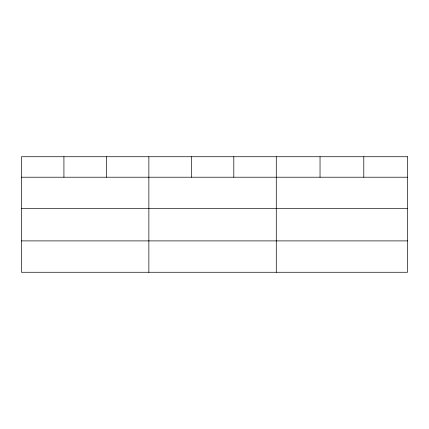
<?xml version="1.0" encoding="UTF-8"?>
<svg xmlns="http://www.w3.org/2000/svg" width="429" height="429" viewBox="0 0 429 429"><rect width="100%" height="100%" fill="white"/><g stroke="black" fill="none" stroke-linecap="round" stroke-linejoin="round"><path stroke-width="0.64" d="M21.45 177.215L407.55 177.215M21.45 208.58L407.55 208.58M21.45 240.894L407.55 240.894M363.792 156.735L363.792 177.215M320.034 156.735L320.034 177.215M276.276 156.735L276.276 272.265M233.805 156.735L233.805 177.215M191.334 156.735L191.334 177.215M148.863 156.735L148.863 272.265M106.392 156.735L106.392 177.215M63.921 156.735L63.921 177.215M407.55 156.735L21.45 156.735L21.45 272.265L407.55 272.265L407.55 156.735"/></g></svg>
